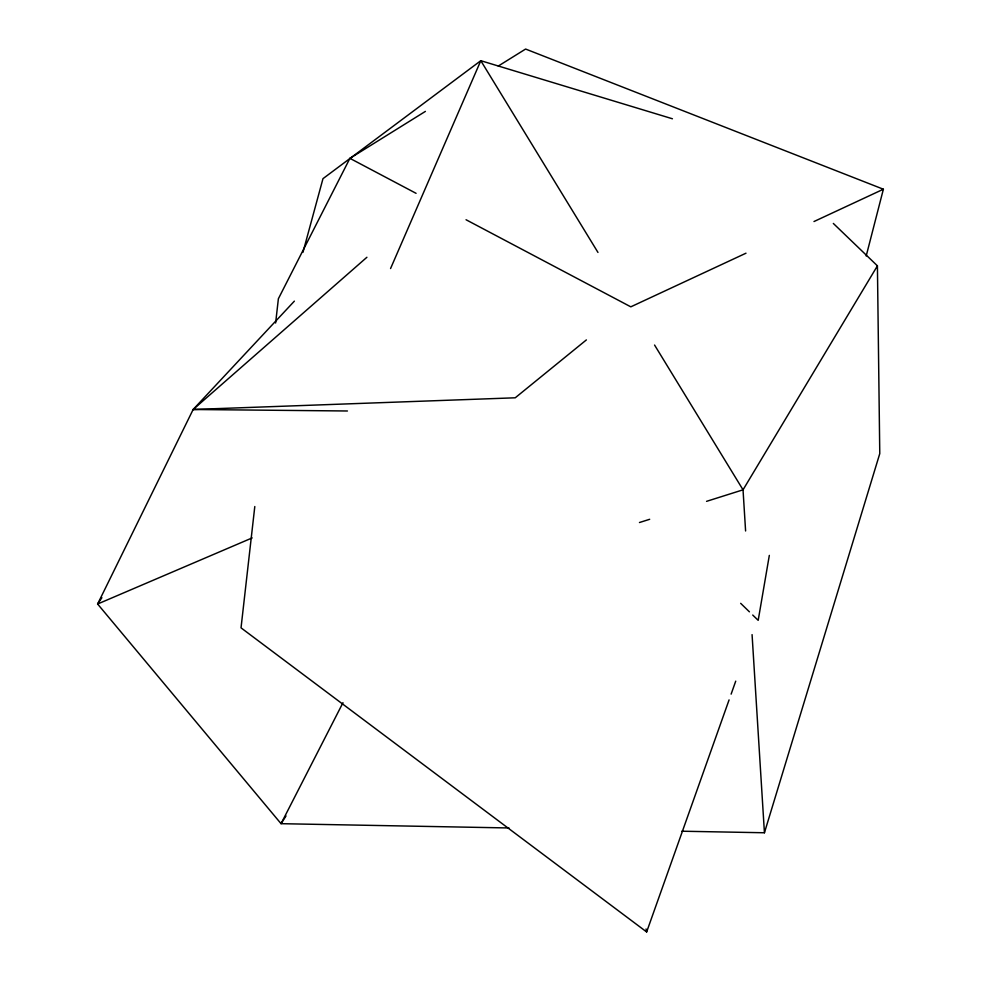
<?xml version="1.0" encoding="UTF-8"?>
<svg xmlns="http://www.w3.org/2000/svg" width="981" height="981" viewBox="0 0 981 981"><rect width="100%" height="100%" fill="white"/><g stroke="black" fill="none" stroke-linecap="round" stroke-linejoin="round"><path stroke-width="1.47" d="M254.802 506.527L241.032 627.852L646.651 931.95L729.079 699.894M275.624 323.007L278.383 298.739L349.91 158.346L425.398 111.393M769.325 555.393L758.19 620.348L752.721 615.038M866.198 255.98L883.378 189.223L525.608 49.05L498.274 66.058M302.945 252.35L322.982 178.652L480.8 60.699L672.426 118.775M681.832 831.214L764.432 832.759L879.773 453.614L877.419 265.839L833.335 223.447M731.127 694.131L735.725 681.157M390.561 268.549L480.8 60.699L597.969 252.436M294.374 301.13L193.147 409.494L97.622 604.014L281.057 823.684L508.98 827.964M342.982 702.703L281.057 823.684L286.011 815.959M877.419 265.839L743.034 489.826L745.597 530.979M101.901 597.687L97.622 604.014L252.203 537.907M347.446 410.99L193.147 409.494L366.906 257.267M586.38 339.916L515.233 397.796L193.147 409.494M745.989 253.196L630.808 306.832L466.049 219.744M813.985 221.534L883.378 189.223M639.465 522.517L649.68 519.292M706.565 501.34L743.034 489.826L654.56 345.042M349.91 158.346L416.079 193.331M740.667 603.327L749.423 611.837M646.05 928.946L646.651 931.95M752.071 634.621L764.432 832.759"/></g></svg>
